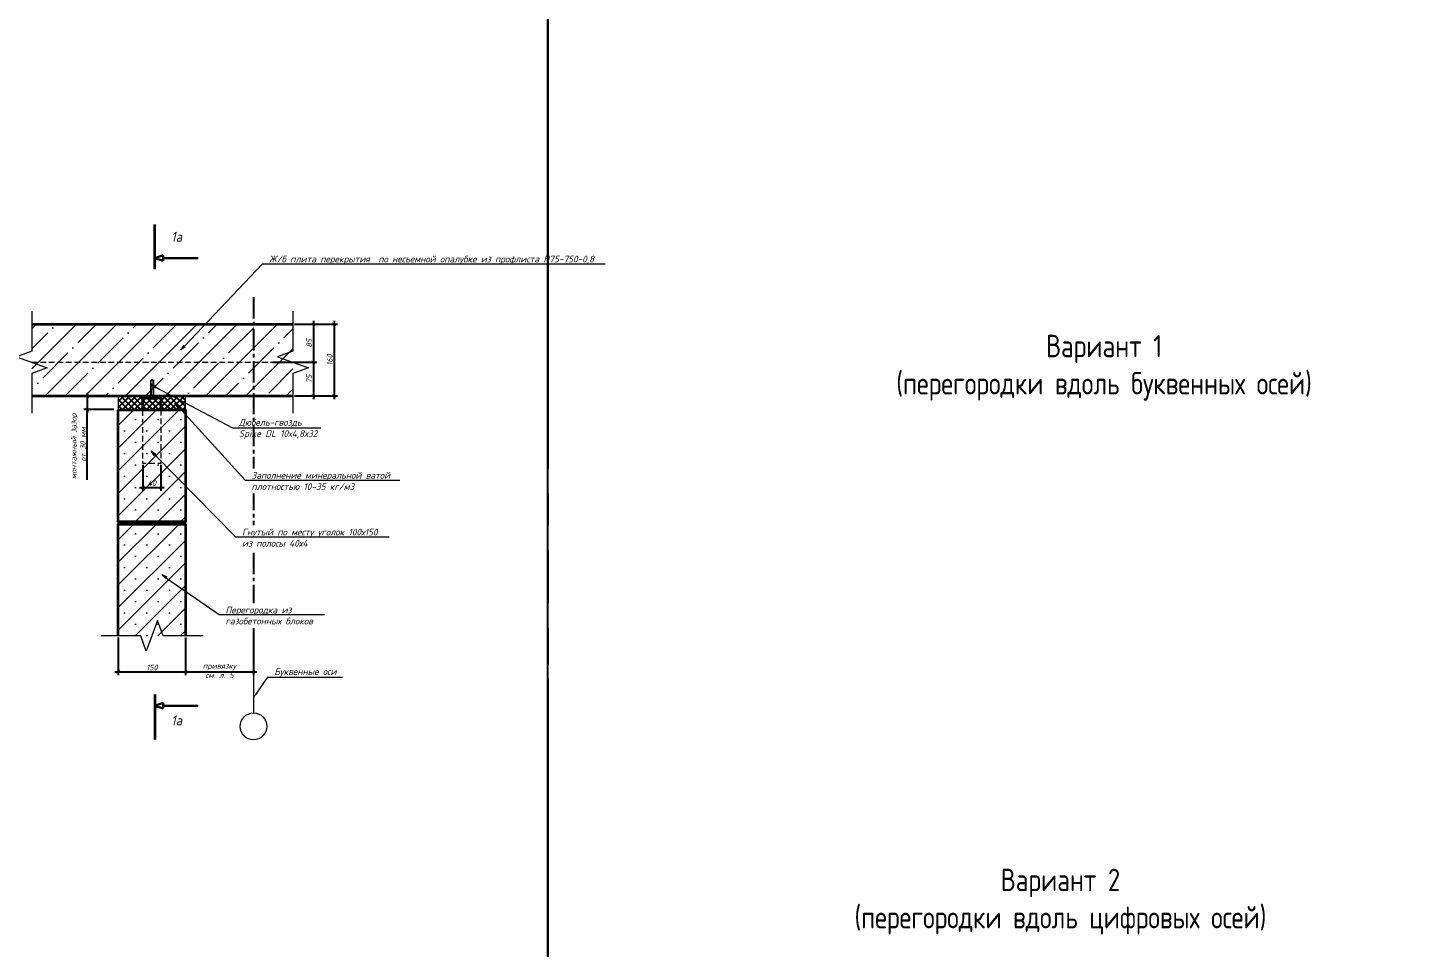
# Model space of a CAD drawing. Header units: millimetres. Extents: x -3689 to 2833879, y -661599 to -635850.
# Drawn here: x 2691543 to 2694637, y -658191 to -656134 of the extents above; entities that cross this region are included whole.
import ezdxf
from ezdxf import colors
from ezdxf.entities.mleader import LeaderData, LeaderLine
from ezdxf.math import Vec2, Vec3

# ---------------------------------------------------------------- set-up
doc = ezdxf.new("R2010")
doc.units = ezdxf.units.MM
doc.header["$PDMODE"] = 35
doc.linetypes.add('CENTER2', pattern=[28.575, 19.05, -3.175, 3.175, -3.175])
doc.linetypes.add('невидимаяX2', pattern=[19.05, 12.7, -6.35])
doc.layers.get('Defpoints').update_dxf_attribs({"color": 4})
for name, color, linetype, lineweight in [('PDF _Заливка', 7, 'Continuous', 9), ('PDF _Основные линии', 7, 'Continuous', 35), ('PDF_Невидимые линии', 7, 'невидимаяX2', 20), ('PDF_Размеры', 7, 'Continuous', 20), ('PDF_Тонкая', 7, 'Continuous', 20), ('ВК-текст К1', 7, 'Continuous', 25), ('Выноски РД', 7, 'Continuous', 20), ('Основной', 252, 'Continuous', 30)]:
    doc.layers.add(name, color=color, linetype=linetype, lineweight=lineweight)
for name, color, linetype in [('PDF _Рамка', 7, 'Continuous'), ('PDF _Текст', 7, 'Continuous'), ('PDF_осевая', 30, 'CENTER2')]:
    doc.layers.add(name, color=color, linetype=linetype)
doc.styles.add('SPDS', font='isocpeui.ttf')
doc.styles.add('TEXТ (lSOCPEUR)', font='isocpeui.ttf', dxfattribs={"width": 0.9, "height": 250})
doc.styles.add('ГОСТ 2.304', font='CS_Gost2304.shx')
doc.styles.add('стиль текст', font='isocpeui.ttf')
doc.dimstyles.new('м 2.5 анотатив', dxfattribs={"dimscale": 100, "dimtxt": 2.5, "dimasz": 1.5, "dimexe": 1.5, "dimexo": 0.625, "dimtad": 1, "dimdec": 0, "dimrnd": 5, "dimtxsty": 'SPDS', "dimblk": 'ARCHTICK', "dimcen": 2.5, "dimdle": 1.5, "dimclrd": 256, "dimclre": 256, "dimclrt": 256, "dimadec": 0, "dimazin": 0, "dimtfac": 1, "dimtdec": 0, "dimtmove": 1, "dimatfit": 3, "dimldrblk": 'OPEN30', "dimfxl": 1, "dimarcsym": 0})

# ---------------------------------------------------------------- blocks, each defined once
blk = doc.blocks.new('_ARCHTICK')
at = {"color": 0, "linetype": 'ByBlock', "const_width": 0.15}
blk.add_lwpolyline([(-0.5, -0.5), (0.5, 0.5)], dxfattribs=at)
blk = doc.blocks.new('*D543')
at = {"layer": 'Defpoints', "color": 0, "transparency": 16777216}
for p in [(2692135.5, -656796.6), (2692135.5, -656956.6), (2692227.3, -656956.6)]:
    blk.add_point(p, dxfattribs=at)
at = {"layer": 'PDF_Размеры', "lineweight": -2, "transparency": 16777216}
for p, q in [((2692227.3, -656789.1), (2692227.3, -656964.1)), ((2692138.7, -656796.6), (2692234.8, -656796.6)), ((2692138.7, -656956.6), (2692234.8, -656956.6))]:
    blk.add_line(p, q, dxfattribs=at)
at = {"layer": 'PDF_Размеры', "lineweight": -2, "transparency": 16777216, "xscale": 7.5, "yscale": 7.5, "zscale": 7.5}
for p, rotation in [((2692227.3, -656796.6), 90), ((2692227.3, -656956.6), 270)]:
    blk.add_blockref('_ARCHTICK', p, dxfattribs=dict(at, rotation=rotation))
at = {"layer": 'PDF_Размеры', "transparency": 16777216, "insert": (2692218, -656876.6), "char_height": 12.5, "attachment_point": 5, "rotation": 90, "style": 'SPDS'}
blk.add_mtext('160', dxfattribs=at)
blk = doc.blocks.new('_OPEN30')
at = {"color": 0, "linetype": 'ByBlock'}
for p, q in [((-1, 0.268), (0, 0)), ((0, 0), (-1, -0.268)), ((0, 0), (-1, 0))]:
    blk.add_line(p, q, dxfattribs=at)
blk = doc.blocks.new('*D544')
at = {"layer": 'Defpoints', "color": 0, "transparency": 16777216}
for p in [(2692064.8, -656881.5), (2692117.4, -656956.6), (2692181.2, -656956.6)]:
    blk.add_point(p, dxfattribs=at)
at = {"layer": 'PDF_Размеры', "lineweight": -2, "transparency": 16777216}
for p, q in [((2692089.8, -656881.5), (2692188.7, -656881.5)), ((2692181.2, -656874), (2692181.2, -656964.1)), ((2692142.4, -656956.6), (2692188.7, -656956.6))]:
    blk.add_line(p, q, dxfattribs=at)
at = {"layer": 'PDF_Размеры', "lineweight": -2, "transparency": 16777216, "xscale": 7.5, "yscale": 7.5, "zscale": 7.5}
for p, rotation in [((2692181.2, -656881.5), 90), ((2692181.2, -656956.6), 270)]:
    blk.add_blockref('_ARCHTICK', p, dxfattribs=dict(at, rotation=rotation))
at = {"layer": 'PDF_Размеры', "transparency": 16777216, "insert": (2692171.8, -656919), "char_height": 12.5, "attachment_point": 5, "rotation": 90, "style": 'SPDS'}
blk.add_mtext('75', dxfattribs=at)
blk = doc.blocks.new('*D545')
at = {"layer": 'Defpoints', "color": 0, "transparency": 16777216}
for p in [(2692117.5, -656796.6), (2692122.5, -656881.5), (2692181.3, -656881.5)]:
    blk.add_point(p, dxfattribs=at)
at = {"layer": 'PDF_Размеры', "lineweight": -2, "transparency": 16777216}
for p, q in [((2692181.3, -656789.1), (2692181.3, -656889)), ((2692142.5, -656796.6), (2692188.8, -656796.6)), ((2692147.5, -656881.5), (2692188.8, -656881.5))]:
    blk.add_line(p, q, dxfattribs=at)
at = {"layer": 'PDF_Размеры', "lineweight": -2, "transparency": 16777216, "xscale": 7.5, "yscale": 7.5, "zscale": 7.5}
for p, rotation in [((2692181.3, -656796.6), 90), ((2692181.3, -656881.5), 270)]:
    blk.add_blockref('_ARCHTICK', p, dxfattribs=dict(at, rotation=rotation))
at = {"layer": 'PDF_Размеры', "transparency": 16777216, "insert": (2692171.9, -656839), "char_height": 12.5, "attachment_point": 5, "rotation": 90, "style": 'SPDS'}
blk.add_mtext('85', dxfattribs=at)
blk = doc.blocks.new('Дюбель гвоздь')
at = {"linetype": 'Continuous', "lineweight": 0}
blk.add_hatch(color=255, dxfattribs=at).paths.add_polyline_path([(-2.9, 0), (-2.9, 40), (0, 42.9), (2.9, 40), (2.9, 0)])
at = {"color": 7, "linetype": 'Continuous', "lineweight": 0}
for p, q in [((-2.9, 40), (0, 42.9)), ((-2.9, 0), (-2.9, 40)), ((-2.9, 40), (2.9, 40)), ((-2.4, 31), (-1.4, 32)), ((-2.4, 31), (-2.4, 27)), ((-2.4, 31), (2.4, 31)), ((-1.4, 32), (1.4, 32)), ((2.9, 40), (0, 42.9)), ((2.4, 31), (1.4, 32)), ((2.4, 31), (2.4, 27)), ((2.9, 0), (2.9, 40)), ((-5, 0), (5, 0)), ((-2.4, 19), (-2.4, 0)), ((2.4, 19), (2.4, 0))]:
    blk.add_line(p, q, dxfattribs=at)
at = {"color": 7, "linetype": 'Continuous', "lineweight": 0, "flags": 128}
blk.add_lwpolyline([(-2.9, 0), (-2.9, 40), (0, 42.9), (2.9, 40), (2.9, 0)], close=True, dxfattribs=at)
at = {"color": 7, "linetype": 'Continuous', "lineweight": 0}
for centre, radius, start, end in [((0, 5.1), 7.14, 225.5879, 314.4121), ((6.2, 23), 9.46, 154.9728, 205.0272), ((11, 23), 9.46, 154.9728, 205.0272)]:
    blk.add_arc(centre, radius, start, end, dxfattribs=at)
blk = doc.blocks.new('*D546')
at = {"layer": 'Defpoints', "color": 0, "transparency": 16777216}
for p in [(2691745.2, -656957.2), (2691675.8, -656987.3), (2691745.2, -656987.3)]:
    blk.add_point(p, dxfattribs=at)
at = {"layer": 'PDF_Размеры', "lineweight": -2, "transparency": 16777216}
for p, q in [((2691675.8, -656949.7), (2691675.8, -656994.8)), ((2691735.2, -656957.2), (2691668.3, -656957.2)), ((2691735.2, -656987.3), (2691668.3, -656987.3)), ((2691675.8, -657143.9), (2691675.8, -656987.3))]:
    blk.add_line(p, q, dxfattribs=at)
at = {"layer": 'PDF_Размеры', "lineweight": -2, "transparency": 16777216, "xscale": 7.5, "yscale": 7.5, "zscale": 7.5}
for p, rotation in [((2691675.8, -656957.2), 90), ((2691675.8, -656987.3), 270)]:
    blk.add_blockref('_ARCHTICK', p, dxfattribs=dict(at, rotation=rotation))
at = {"layer": 'PDF_Размеры', "transparency": 16777216, "insert": (2691656, -657069.4), "char_height": 12.5, "attachment_point": 5, "rotation": 90, "style": 'SPDS'}
blk.add_mtext('монтажный зазор\\P от 30 мм', dxfattribs=at)
blk = doc.blocks.new('_Open')
at = {"color": 0, "linetype": 'ByBlock', "lineweight": -2}
for p, q in [((-1, 0.17), (0, 0)), ((-1, -0.17), (0, 0)), ((0, 0), (-1, 0))]:
    blk.add_line(p, q, dxfattribs=at)
blk = doc.blocks.new('*D547')
at = {"layer": 'Defpoints', "color": 0, "transparency": 16777216}
for p in [(2691745.2, -657493.1), (2691895.2, -657493.1), (2691895.2, -657572.9)]:
    blk.add_point(p, dxfattribs=at)
at = {"layer": 'PDF _Рамка', "lineweight": -2, "transparency": 16777216}
for p, q in [((2691745.2, -657496.2), (2691745.2, -657580.4)), ((2691895.2, -657496.2), (2691895.2, -657580.4)), ((2691737.7, -657572.9), (2691902.7, -657572.9))]:
    blk.add_line(p, q, dxfattribs=at)
at = {"layer": 'PDF _Рамка', "lineweight": -2, "transparency": 16777216, "xscale": 7.5, "yscale": 7.5, "zscale": 7.5, "rotation": 180}
blk.add_blockref('_ARCHTICK', (2691745.2, -657572.9), dxfattribs=at)
at = {"layer": 'PDF _Рамка', "lineweight": -2, "transparency": 16777216, "xscale": 7.5, "yscale": 7.5, "zscale": 7.5}
blk.add_blockref('_ARCHTICK', (2691895.2, -657572.9), dxfattribs=at)
at = {"layer": 'PDF _Рамка', "transparency": 16777216, "insert": (2691820.2, -657563.5), "char_height": 12.5, "attachment_point": 5, "style": 'SPDS'}
blk.add_mtext('150', dxfattribs=at)
blk = doc.blocks.new('*D548')
at = {"layer": 'Defpoints', "color": 0, "transparency": 16777216}
for p in [(2691895.2, -657493.1), (2692047.3, -657493.1), (2692047.3, -657572.9)]:
    blk.add_point(p, dxfattribs=at)
at = {"layer": 'PDF _Рамка', "lineweight": -2, "transparency": 16777216}
for p, q in [((2691895.2, -657496.2), (2691895.2, -657580.4)), ((2692047.3, -657496.2), (2692047.3, -657580.4)), ((2691887.7, -657572.9), (2692054.8, -657572.9))]:
    blk.add_line(p, q, dxfattribs=at)
at = {"layer": 'PDF _Рамка', "lineweight": -2, "transparency": 16777216, "xscale": 7.5, "yscale": 7.5, "zscale": 7.5, "rotation": 180}
blk.add_blockref('_ARCHTICK', (2691895.2, -657572.9), dxfattribs=at)
at = {"layer": 'PDF _Рамка', "lineweight": -2, "transparency": 16777216, "xscale": 7.5, "yscale": 7.5, "zscale": 7.5}
blk.add_blockref('_ARCHTICK', (2692047.3, -657572.9), dxfattribs=at)
at = {"layer": 'PDF _Рамка', "transparency": 16777216, "insert": (2691971, -657570.5), "char_height": 12.5, "width": 121.108, "attachment_point": 5, "style": 'SPDS'}
blk.add_mtext('привязку\\Pсм. л. 5', dxfattribs=at)
blk = doc.blocks.new('str1')
at = {"layer": 'Основной', "color": 0}
for p, q in [((23843, -23714), (23843, -24339)), ((23843, -24339), (23793, -24339)), ((23793, -24339), (23843, -24489)), ((23843, -24339), (23893, -24339)), ((23893, -24339), (23843, -24489))]:
    blk.add_line(p, q, dxfattribs=at)
blk = doc.blocks.new('*D570')
at = {"layer": 'Defpoints', "color": 0, "transparency": 16777216}
for p in [(2691800.2, -657108), (2691840.2, -657108), (2691840.2, -657161.2)]:
    blk.add_point(p, dxfattribs=at)
at = {"layer": 'PDF _Заливка', "lineweight": -2, "transparency": 16777216}
for p, q in [((2691800.2, -657111.1), (2691800.2, -657168.7)), ((2691840.2, -657111.1), (2691840.2, -657168.7)), ((2691792.7, -657161.2), (2691847.7, -657161.2))]:
    blk.add_line(p, q, dxfattribs=at)
at = {"layer": 'PDF _Заливка', "lineweight": -2, "transparency": 16777216, "xscale": 7.5, "yscale": 7.5, "zscale": 7.5, "rotation": 180}
blk.add_blockref('_ARCHTICK', (2691800.2, -657161.2), dxfattribs=at)
at = {"layer": 'PDF _Заливка', "lineweight": -2, "transparency": 16777216, "xscale": 7.5, "yscale": 7.5, "zscale": 7.5}
blk.add_blockref('_ARCHTICK', (2691840.2, -657161.2), dxfattribs=at)
at = {"layer": 'PDF _Заливка', "transparency": 16777216, "insert": (2691820.2, -657151.8), "char_height": 12.5, "attachment_point": 5, "style": 'SPDS'}
blk.add_mtext('40', dxfattribs=at)

msp = doc.modelspace()

# ---------------------------------------------------------------- hatches: boundary and pattern name
at = {"layer": 'PDF _Заливка'}
h = msp.add_hatch(dxfattribs=at)
h.set_pattern_fill('ANSI35', color=256, scale=10)
h.set_pattern_definition([(45, (249.586, 0), (-44.9012806, 44.9012806), []), (45, (294.49, 0), (-44.9012806, 44.9012806), [79.375, -15.875, 0, -15.875])])
h.paths.add_polyline_path([(2692135.54, -656796.56), (2691551.94, -656796.56), (2691551.94, -656956.56), (2692135.54, -656956.56)])
at = {"layer": 'PDF _Заливка', "true_color": 0x636466}
h = msp.add_hatch(dxfattribs=at)
h.set_pattern_fill('SACNCR', color=251, scale=15)
h.set_pattern_definition([(45, (249.586, 0), (-25.25697034, 25.25697034), []), (45, (274.843, 0), (-25.25697034, 25.25697034), [0, -35.71875])])
h.paths.add_polyline_path([(2691895.23, -656988.07), (2691745.23, -656988.07), (2691745.23, -657238.07), (2691895.23, -657238.07)])
h = msp.add_hatch(dxfattribs=at)
h.set_pattern_fill('SACNCR', color=251, scale=15)
h.set_pattern_definition([(45, (249.586, -255), (-25.25697034, 25.25697034), []), (45, (274.843, -255), (-25.25697034, 25.25697034), [0, -35.71875])])
h.paths.add_polyline_path([(2691895.23, -657243.07), (2691745.23, -657243.07), (2691745.23, -657493.07), (2691895.23, -657493.07)])
at = {"layer": 'ВК-текст К1', "true_color": 0x636466}
h = msp.add_hatch(dxfattribs=at)
h.set_pattern_fill('ANSI37', color=251, scale=3)
h.set_pattern_definition([(45, (-3002.93, 710.788), (-6.73519209, 6.73519209), []), (135, (-3002.93, 710.788), (-6.73519209, -6.73519209), [])])
h.paths.add_polyline_path([(2691745.23, -656958.05), (2691895.23, -656958.05), (2691895.23, -656988.04), (2691745.23, -656988.04)])

# ---------------------------------------------------------------- linework, layer by layer
at = {"layer": 'Defpoints'}
msp.add_lwpolyline([(2685896.66, -655648.28), (2692705.08, -655648.28), (2692705.08, -661599.33), (2685896.66, -661599.33)], close=True, dxfattribs=at)
at = {"layer": 'PDF _Основные линии'}
for p, q in [((2691826.71, -656673.6), (2691826.71, -656573.6)), ((2691745.23, -657243.07), (2691895.23, -657243.07)), ((2691745.23, -657493.07), (2691745.23, -657243.07)), ((2691895.23, -657243.07), (2691895.23, -657493.07)), ((2691826.71, -657624.13), (2691826.71, -657724.13))]:
    msp.add_line(p, q, dxfattribs=at)
for points in [[(2691551.94, -656796.56), (2692135.54, -656796.56)], [(2691551.94, -656956.56), (2692135.54, -656956.56)], [(2691745.23, -656988.07), (2691895.23, -656988.07), (2691895.23, -657238.07), (2691745.23, -657238.07), (2691745.23, -656988.07)]]:
    msp.add_lwpolyline(points, dxfattribs=at)
at = {"layer": 'PDF _Основные линии', "color": 7, "flags": 128}
for points in [[(2691800.23, -656958.02), (2691840.23, -656958.02), (2691840.23, -656988.07)], [(2691800.23, -656988.07), (2691800.23, -656958.02)]]:
    msp.add_lwpolyline(points, dxfattribs=at)
msp.add_lwpolyline([(2691800.23, -656958.02), (2691840.23, -656958.02), (2691840.23, -656962.02), (2691800.23, -656962.02)], close=True, dxfattribs=at)
at = {"layer": 'PDF_Невидимые линии'}
msp.add_lwpolyline([(2691551.94, -656881.5), (2692135.54, -656881.5)], dxfattribs=at)
at = {"layer": 'PDF_Невидимые линии', "color": 7, "flags": 128}
msp.add_lwpolyline([(2691840.23, -656988.07), (2691840.23, -657108.02), (2691800.23, -657108.02), (2691800.23, -656988.07)], dxfattribs=at)
at = {"layer": 'PDF_осевая', "ltscale": 2.5}
msp.add_lwpolyline([(2692047.3, -656735.92), (2692047.3, -657572.86)], dxfattribs=at)
at = {"layer": 'PDF_Тонкая', "linetype": 'Continuous'}
msp.add_lwpolyline([(2691551.94, -656767.39), (2691551.94, -656856.79), (2691517.59, -656869.29), (2691586.28, -656894.29), (2691551.94, -656906.79), (2691551.94, -656994.95)], dxfattribs=at)
at = {"layer": 'PDF_Тонкая'}
msp.add_lwpolyline([(2691745.23, -656988.07), (2691895.23, -656988.07), (2691895.23, -656958.02), (2691745.23, -656958.02)], close=True, dxfattribs=at)
msp.add_lwpolyline([(2692047.3, -657550.45), (2692047.3, -657665.21)], dxfattribs=at)
msp.add_circle((2692047.3, -657695.21), 30, dxfattribs=at)

# ---------------------------------------------------------------- block references
at = {"layer": 'PDF _Заливка'}
msp.add_blockref('Дюбель гвоздь', (2691820.94, -656962.02), dxfattribs=at)
at = {"layer": 'PDF _Основные линии', "yscale": 0.125, "zscale": 0.125, "rotation": 270}
for p, xscale in [((2694887.81, -659629.02), -0.125), ((2694887.81, -654668.7), 0.125)]:
    msp.add_blockref('str1', p, dxfattribs=dict(at, xscale=xscale))

# ---------------------------------------------------------------- texts
at = {"layer": 'Defpoints', "insert": (2693158.06, -658013.22), "char_height": 50, "attachment_point": 1, "style": 'ГОСТ 2.304'}
msp.add_mtext_dynamic_manual_height_columns('\\pxqc;Вариант 2 \\P(перегородки вдоль цифровых осей)', width=1385.0574, gutter_width=75, heights=[0], dxfattribs=at)
at = {"layer": 'PDF _Текст', "char_height": 22.5, "width": 17.5, "attachment_point": 5, "style": 'TEXТ (lSOCPEUR)'}
for insert in [(2691875.39, -656601.18), (2691875.39, -657681.87)]:
    msp.add_mtext('1а', dxfattribs=dict(at, insert=insert))

# ---------------------------------------------------------------- dimensions: what is measured, and where the dimension line sits
at = {"layer": 'PDF _Рамка'}
dim = msp.add_linear_dim(base=(2691895.23, -657572.86), p1=(2691745.23, -657493.07), p2=(2691895.23, -657493.07), dimstyle='м 2.5 анотатив', dxfattribs=at)
dim.commit()
dim.dimension.update_dxf_attribs({"geometry": '*D547', "text_midpoint": (2691820.23, -657563.49)})
dim = msp.add_linear_dim(base=(2692047.3, -657572.86), p1=(2691895.23, -657493.07), p2=(2692047.3, -657493.07), text='привязку\\Pсм. л. 5', dimstyle='м 2.5 анотатив', dxfattribs=at)
dim.commit()
dim.dimension.update_dxf_attribs({"geometry": '*D548', "text_midpoint": (2691970.98, -657590.33), "dimtype": 160})
at = {"layer": 'PDF_Размеры'}
for base, p1, p2, picture, middle in [((2692181.32, -656881.5), (2692117.49, -656796.56), (2692122.48, -656881.5), '*D545', (2692171.95, -656839.03)), ((2692181.23, -656956.56), (2692064.8, -656881.5), (2692117.39, -656956.56), '*D544', (2692171.78, -656919.03))]:
    dim = msp.add_linear_dim(base=base, p1=p1, p2=p2, angle=90, dimstyle='м 2.5 анотатив', override={"dimexo": 5}, dxfattribs=at)
    dim.commit()
    dim.dimension.update_dxf_attribs({"geometry": picture, "text_midpoint": middle})
dim = msp.add_linear_dim(base=(2692227.34, -656956.56), p1=(2692135.54, -656796.56), p2=(2692135.54, -656956.56), angle=90, dimstyle='м 2.5 анотатив', dxfattribs=at)
dim.commit()
dim.dimension.update_dxf_attribs({"geometry": '*D543', "text_midpoint": (2692217.97, -656876.56)})
dim = msp.add_linear_dim(base=(2691675.75, -656987.3), p1=(2691745.23, -656957.21), p2=(2691745.23, -656987.3), angle=90, text='монтажный зазор\\P от <> мм', dimstyle='м 2.5 анотатив', override={"dimexo": 2}, dxfattribs=at)
dim.commit()
dim.dimension.update_dxf_attribs({"geometry": '*D546', "text_midpoint": (2691656.58, -657069.44), "dimtype": 160})

# ---------------------------------------------------------------- leaders
at = {"layer": 'Выноски РД'}
ml = msp.add_multileader_mtext('Standard', dxfattribs=at)
ml.set_content('Ж/б плита перекрытия  по несъемной опалубке из профлиста Н75-750-0,8', color=256, style='стиль текст')
ml.set_leader_properties(lineweight=15)
ml.set_arrow_properties(name='OPEN')
ml.build(insert=Vec2(0, 0))
ml.multileader.update_dxf_attribs({"text_left_attachment_type": 6, "text_right_attachment_type": 6, "dogleg_length": 0.36, "arrow_head_size": 12.5, "scale": 5})
ctx = ml.context
ctx.base_point, ctx.scale, ctx.char_height, ctx.arrow_head_size, ctx.landing_gap_size, ctx.plane_origin = Vec3(2692069.3, -656661.47), 5, 15, 12.5, 12.5, Vec3(2692341.5, -657250.11)
ctx.left_attachment, ctx.right_attachment = 6, 6
notes = []
notes.append((ctx, [(0, (1, 1, 0), (2692067.5, -656661.47), (1, 0), 1.8, [(0, [(2691884.53, -656854.34)], 0, [])])]))
ctx.mtext.insert, ctx.mtext.width, ctx.mtext.flow_direction = Vec3(2692081.8, -656643.47), 741.9127, 5
ml = msp.add_multileader_mtext('Standard', dxfattribs=at)
ml.set_content('Ж/б плита перекрытия  по несъемной опалубке из профлиста Н60-845-0,8', color=256, style='стиль текст')
ml.set_leader_properties(lineweight=15)
ml.set_arrow_properties(name='OPEN')
ml.build(insert=Vec2(0, 0))
ml.multileader.update_dxf_attribs({"text_left_attachment_type": 6, "text_right_attachment_type": 6, "dogleg_length": 0.36, "arrow_head_size": 12.5, "scale": 5})
ctx = ml.context
ctx.base_point, ctx.scale, ctx.char_height, ctx.arrow_head_size, ctx.landing_gap_size, ctx.plane_origin = Vec3(2696553.42, -656774.52), 5, 15, 12.5, 12.5, Vec3(2697530.11, -657296.16)
ctx.left_attachment, ctx.right_attachment, ctx.text_align_type = 6, 6, 2
notes.append((ctx, [(1, (1, 1, 0), (2697202.26, -656774.52), (-1, 0), 1.8, [(0, [(2697197.24, -656898.17)], 0, [])])]))
ctx.mtext.insert, ctx.mtext.width, ctx.mtext.alignment, ctx.mtext.flow_direction = Vec3(2697187.96, -656756.52), 741.9127, 3, 5
for ctx, leaders in notes:
    for number, flags, end, landing, length, lines in leaders:
        leader = LeaderData()
        leader.index, (leader.has_last_leader_line, leader.has_dogleg_vector, leader.attachment_direction) = number, flags
        leader.last_leader_point, leader.dogleg_vector, leader.dogleg_length = Vec3(end), Vec3(landing), length
        for number, points, colour, breaks in lines:
            line = LeaderLine()
            line.index, line.vertices, line.color, line.breaks = number, Vec3.list(points), colors.encode_raw_color(colour), breaks
            leader.lines.append(line)
        ctx.leaders.append(leader)

# ---------------------------------------------------------------- next in the draw order: leaders
ml = msp.add_multileader_mtext('Standard', dxfattribs=at)
ml.set_content('Заполнение минеральной ватой\\Pплотностью 10-35 кг/м3', color=256, style='стиль текст')
ml.set_leader_properties(lineweight=15)
ml.set_arrow_properties(name='OPEN')
ml.build(insert=Vec2(0, 0))
ml.multileader.update_dxf_attribs({"text_left_attachment_type": 6, "text_right_attachment_type": 6, "dogleg_length": 0.36, "arrow_head_size": 12.5, "scale": 5})
ctx = ml.context
ctx.base_point, ctx.scale, ctx.char_height, ctx.arrow_head_size, ctx.landing_gap_size, ctx.plane_origin = Vec3(2692030.39, -657144.78), 5, 15, 12.5, 12.5, Vec3(2692594.76, -657668.83)
ctx.left_attachment, ctx.right_attachment = 6, 6
notes = []
notes.append((ctx, [(0, (1, 1, 0), (2692028.59, -657144.78), (1, 0), 1.8, [(0, [(2691871.33, -656971.97)], 0, [])])]))
ctx.mtext.insert, ctx.mtext.width, ctx.mtext.flow_direction = Vec3(2692042.89, -657126.78), 370.9564, 5
ctx.mtext.has_bg_fill, ctx.mtext.bg_color, ctx.mtext.bg_scale_factor, ctx.mtext.bg_transparency, ctx.mtext.use_window_bg_color = 1, -1027028792, 1.5, 0, 1
ml = msp.add_multileader_mtext('Standard', dxfattribs=at)
ml.set_content('Перегородка из \\Pгазобетонных блоков', color=256, style='стиль текст')
ml.set_leader_properties(lineweight=15)
ml.set_arrow_properties(name='OPEN')
ml.build(insert=Vec2(0, 0))
ml.multileader.update_dxf_attribs({"text_left_attachment_type": 6, "text_right_attachment_type": 6, "dogleg_length": 0.36, "arrow_head_size": 12.5, "scale": 5})
ctx = ml.context
ctx.base_point, ctx.scale, ctx.char_height, ctx.arrow_head_size, ctx.landing_gap_size, ctx.plane_origin = Vec3(2691972.18, -657445.45), 5, 15, 12.5, 12.5, Vec3(2692530.11, -658067.82)
ctx.left_attachment, ctx.right_attachment = 6, 6
notes.append((ctx, [(0, (1, 1, 0), (2691970.38, -657445.45), (1, 0), 1.8, [(0, [(2691842.99, -657356.64)], 0, [])])]))
ctx.mtext.insert, ctx.mtext.width, ctx.mtext.flow_direction = Vec3(2691984.68, -657427.45), 226.5262, 5
ctx.mtext.has_bg_fill, ctx.mtext.bg_color, ctx.mtext.bg_scale_factor, ctx.mtext.bg_transparency, ctx.mtext.use_window_bg_color = 1, -1027028792, 1.5, 0, 1
ml = msp.add_multileader_mtext('Standard', dxfattribs=at)
ml.set_content('Буквенные оси', color=256, style='стиль текст')
ml.set_leader_properties(lineweight=15)
ml.build(insert=Vec2(0, 0))
ml.multileader.update_dxf_attribs({"text_left_attachment_type": 6, "text_right_attachment_type": 6, "dogleg_length": 0.36, "arrow_head_size": 12.5, "scale": 5})
ctx = ml.context
ctx.base_point, ctx.scale, ctx.char_height, ctx.arrow_head_size, ctx.landing_gap_size, ctx.plane_origin = Vec3(2692081.27, -657584.82), 5, 15, 12.5, 12.5, Vec3(2692648.64, -658167.34)
ctx.left_attachment, ctx.right_attachment = 6, 6
notes.append((ctx, [(0, (1, 1, 0), (2692079.47, -657584.82), (1, 0), 1.8, [(0, [(2692047.3, -657631.41)], 0, [])])]))
ctx.mtext.insert, ctx.mtext.width, ctx.mtext.flow_direction = Vec3(2692093.77, -657565.32), 226.5262, 5
ctx.mtext.has_bg_fill, ctx.mtext.bg_color, ctx.mtext.bg_scale_factor, ctx.mtext.bg_transparency, ctx.mtext.use_window_bg_color = 1, -1027028792, 1.5, 0, 1
for ctx, leaders in notes:
    for number, flags, end, landing, length, lines in leaders:
        leader = LeaderData()
        leader.index, (leader.has_last_leader_line, leader.has_dogleg_vector, leader.attachment_direction) = number, flags
        leader.last_leader_point, leader.dogleg_vector, leader.dogleg_length = Vec3(end), Vec3(landing), length
        for number, points, colour, breaks in lines:
            line = LeaderLine()
            line.index, line.vertices, line.color, line.breaks = number, Vec3.list(points), colors.encode_raw_color(colour), breaks
            leader.lines.append(line)
        ctx.leaders.append(leader)

# ---------------------------------------------------------------- next in the draw order: linework, layer by layer
at = {"layer": 'PDF_Тонкая', "linetype": 'Continuous'}
for points in [[(2692135.54, -656767.39), (2692135.54, -656856.79), (2692101.2, -656869.29), (2692169.89, -656894.29), (2692135.54, -656906.79), (2692135.54, -656994.95)], [(2691934.63, -657493.07), (2691845.23, -657493.07), (2691832.73, -657458.72), (2691807.73, -657527.41), (2691795.23, -657493.07), (2691707.07, -657493.07)]]:
    msp.add_lwpolyline(points, dxfattribs=at)

# ---------------------------------------------------------------- next in the draw order: texts
at = {"layer": 'Defpoints', "insert": (2693091.63, -656820.18), "char_height": 50, "attachment_point": 1, "style": 'ГОСТ 2.304'}
msp.add_mtext_dynamic_manual_height_columns('\\pxqc;Вариант 1 \\P(перегородки вдоль буквенных осей)', width=1712.9586, gutter_width=75, heights=[0], dxfattribs=at)

# ---------------------------------------------------------------- next in the draw order: leaders
at = {"layer": 'Выноски РД'}
ml = msp.add_multileader_mtext('Standard', dxfattribs=at)
ml.set_content('Дюбель-гвоздь \\PSpike DL 10х4,8х32', color=256, style='стиль текст')
ml.set_leader_properties(lineweight=15)
ml.set_arrow_properties(name='OPEN')
ml.build(insert=Vec2(0, 0))
ml.multileader.update_dxf_attribs({"text_left_attachment_type": 6, "text_right_attachment_type": 6, "dogleg_length": 0.36, "arrow_head_size": 12.5, "scale": 5})
ctx = ml.context
ctx.base_point, ctx.scale, ctx.char_height, ctx.arrow_head_size, ctx.landing_gap_size, ctx.plane_origin = Vec3(2692001.98, -657027.83), 5, 15, 12.5, 12.5, Vec3(2691776.76, -657233.23)
ctx.left_attachment, ctx.right_attachment = 6, 6
notes = []
notes.append((ctx, [(0, (1, 1, 0), (2692000.18, -657027.83), (1, 0), 1.8, [(0, [(2691818.54, -656932.07)], 0, [])])]))
ctx.mtext.insert, ctx.mtext.width, ctx.mtext.flow_direction = Vec3(2692014.48, -657008.33), 370.9564, 5
ml = msp.add_multileader_mtext('Standard', dxfattribs=at)
ml.set_content('Гнутый по месту уголок 100х150 \\Pиз полосы 40х4', color=256, style='стиль текст')
ml.set_leader_properties(lineweight=15)
ml.set_arrow_properties(name='OPEN')
ml.build(insert=Vec2(0, 0))
ml.multileader.update_dxf_attribs({"text_left_attachment_type": 6, "text_right_attachment_type": 6, "dogleg_length": 0.36, "arrow_head_size": 12.5, "scale": 5})
ctx = ml.context
ctx.base_point, ctx.scale, ctx.char_height, ctx.arrow_head_size, ctx.landing_gap_size, ctx.plane_origin = Vec3(2692009.03, -657271.61), 5, 15, 12.5, 12.5, Vec3(2692594.76, -657804.93)
ctx.left_attachment, ctx.right_attachment = 6, 6
notes.append((ctx, [(0, (1, 1, 0), (2692007.23, -657271.61), (1, 0), 1.8, [(0, [(2691818.63, -657080.29)], 0, [])])]))
ctx.mtext.insert, ctx.mtext.width, ctx.mtext.flow_direction = Vec3(2692021.53, -657253.61), 370.9564, 5
ctx.mtext.has_bg_fill, ctx.mtext.bg_color, ctx.mtext.bg_scale_factor, ctx.mtext.bg_transparency, ctx.mtext.use_window_bg_color = 1, -1027028792, 1.5, 0, 1
for ctx, leaders in notes:
    for number, flags, end, landing, length, lines in leaders:
        leader = LeaderData()
        leader.index, (leader.has_last_leader_line, leader.has_dogleg_vector, leader.attachment_direction) = number, flags
        leader.last_leader_point, leader.dogleg_vector, leader.dogleg_length = Vec3(end), Vec3(landing), length
        for number, points, colour, breaks in lines:
            line = LeaderLine()
            line.index, line.vertices, line.color, line.breaks = number, Vec3.list(points), colors.encode_raw_color(colour), breaks
            leader.lines.append(line)
        ctx.leaders.append(leader)

# ---------------------------------------------------------------- next in the draw order: hatches: boundary and pattern name
at = {"layer": 'PDF _Заливка', "true_color": 0x939598}
h = msp.add_hatch(color=252, dxfattribs=at)
h.dxf.hatch_style = 1
h.paths.add_polyline_path([(2691895.23, -657238.07), (2691745.23, -657238.07), (2691745.23, -657243.07), (2691895.23, -657243.07)])

# ---------------------------------------------------------------- next in the draw order: linework, layer by layer
at = {"layer": 'Defpoints'}
msp.add_lwpolyline([(2692705.08, -655648.28), (2699513.49, -655648.28), (2699513.49, -661599.33), (2692705.08, -661599.33)], close=True, dxfattribs=at)
at = {"layer": 'PDF_Тонкая'}
msp.add_lwpolyline([(2691745.23, -657238.07), (2691895.23, -657238.07), (2691895.23, -657243.07), (2691745.23, -657243.07)], close=True, dxfattribs=at)

# ---------------------------------------------------------------- next in the draw order: dimensions: what is measured, and where the dimension line sits
at = {"layer": 'PDF _Заливка'}
dim = msp.add_linear_dim(base=(2691840.23, -657161.21), p1=(2691800.23, -657108.02), p2=(2691840.23, -657108.02), dimstyle='м 2.5 анотатив', dxfattribs=at)
dim.commit()
dim.dimension.update_dxf_attribs({"geometry": '*D570', "text_midpoint": (2691820.23, -657151.84)})

doc.saveas('drawing.dxf')
